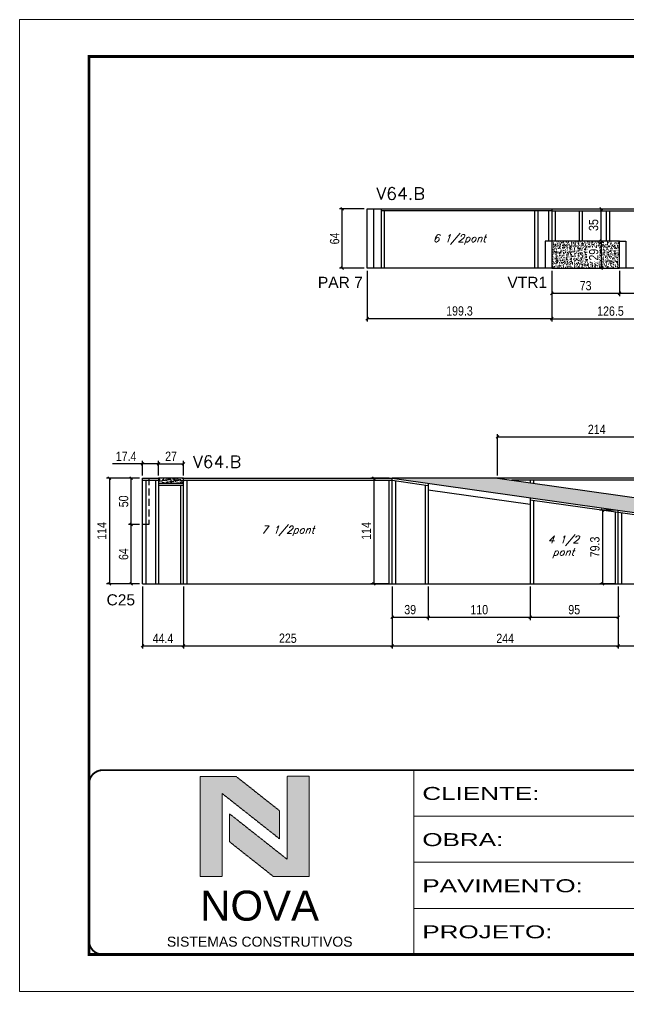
# Model space of a CAD drawing. Extents: x 0 to 6325, y 5574 to 19307.
# Drawn here: x 1585 to 2242, y 7871 to 8921 of the extents above; entities that cross this region are included whole.
import ezdxf

# ---------------------------------------------------------------- set-up
doc = ezdxf.new("R2010")
doc.units = 0
doc.linetypes.add('CONTINUO', pattern=[0])
doc.linetypes.add('DASHED', pattern=[0.75, 0.5, -0.25])
for name, color, linetype in [('1', 1, 'Continuous'), ('5', 5, 'Continuous'), ('COTA', 241, 'Continuous'), ('Painéis', 200, 'Continuous'), ('SARR_2.2x7', 40, 'Continuous'), ('SARR_3.5x7', 81, 'Continuous'), ('texto', 7, 'Continuous')]:
    doc.layers.add(name, color=color, linetype=linetype)
for name, color, linetype, lineweight in [('CARIMBO-LEGENDA', 75, 'Continuous', 15), ('Folhas', 255, 'Continuous', 9), ('SARRAFO DE PRESSAO', 251, 'DASHED', 9), ('Texto Seção', 7, 'Continuous', 15)]:
    doc.layers.add(name, color=color, linetype=linetype, lineweight=lineweight)
doc.styles.add('arial', font='arial.ttf')
doc.styles.add('COTA TECNICA', font='techl___.ttf', dxfattribs={"height": 10})
doc.styles.add('REGUA-120', font='ROMANS.shx', dxfattribs={"height": 15})
doc.styles.add('Romans', font='romans.shx')
doc.styles.get("Standard").update_dxf_attribs({"font": 'arial.ttf'})
doc.styles.add('Tecnologia', font='')
doc.styles.get('Tecnologia').set_extended_font_data('Forgotten Futurist')
doc.dimstyles.new('PAINEL', dxfattribs={"dimtxt": 10, "dimasz": 3, "dimexe": 3, "dimexo": 3, "dimgap": 3, "dimtad": 1, "dimdec": 1, "dimzin": 12, "dimdsep": 46, "dimtxsty": 'COTA TECNICA', "dimblk1": 'OBLIQUE', "dimblk2": 'OBLIQUE', "dimsah": 1, "dimcen": 0.9, "dimclrd": 4, "dimclre": 4, "dimclrt": 240, "dimadec": 1, "dimazin": 3, "dimtfac": 1, "dimtdec": 1, "dimtmove": 0, "dimatfit": 3, "dimfxl": 1, "dimtolj": 1, "dimtzin": 12, "dimarcsym": 0})
pattern_1 = [(50, (-1585, 1148.575), (5.46554, -0.4781726), [0.5715, -6.2865]), (355, (-1585, 1148.575), (-1.0573026, 5.7317054), [0.4572, -5.0292175]), (100.451445, (-1584.5445, 1148.535), (4.4082374, 5.2535326), [0.4857003, -5.3427073]), (46.1842, (-1585, 1150.099), (8.132371, -1.26127), [0.85725, -9.42975]), (96.63556, (-1584.322, 1149.994), (7.122124, 7.422784), [0.728551, -8.014068]), (351.18415, (-1585, 1150.099), (7.122124, 7.422784), [0.685799, -7.543792]), (21, (-1584.238, 1149.718), (4.5484317, -3.067956), [0.5715, -6.2865]), (326, (-1584.238, 1149.718), (1.854061, 5.525639), [0.4572, -5.0292]), (71.451445, (-1583.859, 1149.4624), (6.4024926, 2.457683), [0.4857003, -5.342698]), (37.5, (-1585, 1148.5751), (0.0926581, 2.53665117), [0, -4.96824, 0, -5.1054, 0, -5.04825]), (7.5, (-1585, 1148.575), (2.0045899, 3.00541724), [0, -2.91084, 0, -4.85394, 0, -1.92405]), (327.5, (-1586.6993, 1148.5751), (4.06771786, -0.1718623), [0, -1.905, 0, -5.9436, 0, -7.8867]), (317.5, (-1587.4613, 1148.575), (4.4438754, 0.7627947), [0, -2.4765, 0, -3.94716, 0, -5.6007])]

# ---------------------------------------------------------------- blocks, each defined once
blk = doc.blocks.new('A$C64660E27')
at = {"layer": 'COTA', "true_color": 0x1a1a1a}
h = blk.add_hatch(color=250, dxfattribs=at)
h.dxf.hatch_style = 1
h.paths.add_polyline_path([(185.4, -11.6), (142.4, -11.6), (142.4, -131.6), (168.8, -131.6), (168.8, -32.2), (237.7, -86.7), (237.7, -53)])
at = {"layer": 'COTA'}
h = blk.add_hatch(color=20, dxfattribs=at)
h.dxf.hatch_style = 1
h.paths.add_polyline_path([(273, -11.4), (246.6, -11.4), (246.6, -111.1), (177.7, -56.6), (177.7, -90.2), (230, -131.6), (273, -131.6)])
for p, q in [((142.4, -131.6), (142.4, -11.6)), ((142.4, -11.6), (185.4, -11.6)), ((185.4, -11.6), (237.7, -53)), ((273, -11.4), (246.6, -11.4)), ((246.6, -111.1), (246.6, -11.4)), ((273, -11.4), (273, -131.6)), ((168.8, -32.2), (237.7, -86.7)), ((168.8, -131.6), (168.8, -32.2)), ((246.6, -111.1), (177.7, -56.6)), ((177.7, -90.2), (177.7, -56.6)), ((237.7, -86.7), (237.7, -53)), ((230, -131.6), (177.7, -90.2)), ((142.4, -131.6), (168.8, -131.6)), ((273, -131.6), (230, -131.6))]:
    blk.add_line(p, q)
at = {"layer": 'CARIMBO-LEGENDA', "color": 7, "linetype": 'Continuous', "ltscale": 100, "style": 'arial'}
blk.add_text('NOVA', height=36, dxfattribs=at).set_placement((142.4, -184.8))
at = {"layer": 'CARIMBO-LEGENDA', "color": 7, "linetype": 'Continuous', "style": 'arial'}
blk.add_text('SISTEMAS CONSTRUTIVOS', height=12, dxfattribs=at).set_placement((102.5, -216))
blk = doc.blocks.new('9999999999')
at = {"color": 30, "linetype": 'CONTINUO'}
for p, q in [((98564.6, 34230.2), (98564.6, 34429.4)), ((98564.6, 34379.6), (99584, 34379.6)), ((98564.6, 34329.8), (99488, 34329.8)), ((98564.6, 34280), (99488, 34280))]:
    blk.add_line(p, q, dxfattribs=at)
at = {"color": 30, "linetype": 'CONTINUO', "const_width": 2}
blk.add_lwpolyline([(99584, 34230.2), (99584, 34414.4, 0.414214), (99569, 34429.4), (98229, 34429.4, 0.414214), (98214, 34414.4), (98214, 34245.2, 0.414214), (98229, 34230.2), (99584, 34230.2)], format="xyb", dxfattribs=at)
at = {"layer": 'Folhas'}
blk.add_lwpolyline([(98139, 34190.2), (99624, 34190.2), (99624, 35240.2), (98139, 35240.2)], close=True, dxfattribs=at)
at = {"layer": 'Folhas', "color": 30, "const_width": 3}
blk.add_lwpolyline([(98214, 34230.2), (99584, 34230.2), (99584, 35200.2), (98214, 35200.2)], close=True, dxfattribs=at)
at = {"xscale": 0.9, "yscale": 0.9, "zscale": 0.9}
blk.add_blockref('A$C64660E27', (98205.8, 34433.1), dxfattribs=at)
at = {"layer": 'Folhas', "color": 7, "style": 'Tecnologia', "width": 1.5}
for s, p in [('CLIENTE:', (98573.7, 34397.2)), ('OBRA:', (98573.7, 34347.3)), ('PAVIMENTO:', (98573.7, 34297.5)), ('PROJETO:', (98573.7, 34247.7))]:
    blk.add_text(s, height=14, dxfattribs=at).set_placement(p)
blk = doc.blocks.new('_Oblique')
at = {"layer": '1', "color": 0, "lineweight": -2}
blk.add_line((-0.5, -0.5), (0.5, 0.5), dxfattribs=at)
blk = doc.blocks.new('*D4534')
at = {"layer": 'COTA', "color": 4, "lineweight": -2, "transparency": 16777216}
for p, q in [((1957.1, 8716.8), (1930.2, 8716.8)), ((1933.2, 8652.8), (1933.2, 8716.8)), ((1957.1, 8652.8), (1930.2, 8652.8))]:
    blk.add_line(p, q, dxfattribs=at)
at = {"layer": 'Defpoints', "color": 0, "transparency": 16777216}
for p in [(1933.2, 8716.8), (1960.1, 8716.8), (1960.1, 8652.8)]:
    blk.add_point(p, dxfattribs=at)
at = {"layer": 'COTA', "color": 4, "lineweight": -2, "transparency": 16777216, "xscale": 3, "yscale": 3, "zscale": 3}
for p, rotation in [((1933.2, 8716.8), 90), ((1933.2, 8652.8), 270)]:
    blk.add_blockref('_Oblique', p, dxfattribs=dict(at, rotation=rotation))
at = {"layer": 'COTA', "color": 240, "transparency": 16777216, "insert": (1925.1, 8684.8), "char_height": 10, "attachment_point": 5, "rotation": 90, "style": 'COTA TECNICA'}
blk.add_mtext('\\A1;64', dxfattribs=at)
blk = doc.blocks.new('*D3485')
at = {"layer": 'COTA', "color": 4, "lineweight": -2, "transparency": 16777216}
for p, q in [((1960.1, 8649.8), (1960.1, 8595.2)), ((2159.4, 8649.8), (2159.4, 8595.2)), ((2159.4, 8598.2), (1960.1, 8598.2))]:
    blk.add_line(p, q, dxfattribs=at)
at = {"layer": 'Defpoints', "color": 0, "transparency": 16777216}
for p in [(1960.1, 8652.8), (2159.4, 8652.8), (1960.1, 8598.2)]:
    blk.add_point(p, dxfattribs=at)
at = {"layer": 'COTA', "color": 4, "lineweight": -2, "transparency": 16777216, "xscale": 3, "yscale": 3, "zscale": 3, "rotation": 180}
blk.add_blockref('_Oblique', (1960.1, 8598.2), dxfattribs=at)
at = {"layer": 'COTA', "color": 4, "lineweight": -2, "transparency": 16777216, "xscale": 3, "yscale": 3, "zscale": 3}
blk.add_blockref('_Oblique', (2159.4, 8598.2), dxfattribs=at)
at = {"layer": 'COTA', "color": 240, "transparency": 16777216, "insert": (2059.8, 8606.5), "char_height": 10, "attachment_point": 5, "style": 'COTA TECNICA'}
blk.add_mtext('\\A1;199.3', dxfattribs=at)
blk = doc.blocks.new('*D3486')
at = {"layer": 'COTA', "color": 4, "lineweight": -2, "transparency": 16777216}
for p, q in [((1714.7, 8375.9), (1702.5, 8375.9)), ((1705.5, 8311.9), (1705.5, 8375.9)), ((1714.7, 8311.9), (1702.5, 8311.9))]:
    blk.add_line(p, q, dxfattribs=at)
at = {"layer": 'Defpoints', "color": 0, "transparency": 16777216}
for p in [(1705.5, 8375.9), (1717.7, 8375.9), (1717.7, 8311.9)]:
    blk.add_point(p, dxfattribs=at)
at = {"layer": 'COTA', "color": 4, "lineweight": -2, "transparency": 16777216, "xscale": 3, "yscale": 3, "zscale": 3}
for p, rotation in [((1705.5, 8375.9), 90), ((1705.5, 8311.9), 270)]:
    blk.add_blockref('_Oblique', p, dxfattribs=dict(at, rotation=rotation))
at = {"layer": 'COTA', "color": 240, "transparency": 16777216, "insert": (1697.4, 8343.9), "char_height": 10, "attachment_point": 5, "rotation": 90, "style": 'COTA TECNICA'}
blk.add_mtext('\\A1;64', dxfattribs=at)
blk = doc.blocks.new('*D4518')
at = {"layer": 'COTA', "color": 4, "lineweight": -2, "transparency": 16777216}
for p, q in [((1714.7, 8425.9), (1702.5, 8425.9)), ((1705.5, 8375.9), (1705.5, 8425.9)), ((1714.7, 8375.9), (1702.5, 8375.9))]:
    blk.add_line(p, q, dxfattribs=at)
at = {"layer": 'Defpoints', "color": 0, "transparency": 16777216}
for p in [(1705.5, 8425.9), (1717.7, 8425.9), (1717.7, 8375.9)]:
    blk.add_point(p, dxfattribs=at)
at = {"layer": 'COTA', "color": 4, "lineweight": -2, "transparency": 16777216, "xscale": 3, "yscale": 3, "zscale": 3}
for p, rotation in [((1705.5, 8425.9), 90), ((1705.5, 8375.9), 270)]:
    blk.add_blockref('_Oblique', p, dxfattribs=dict(at, rotation=rotation))
at = {"layer": 'COTA', "color": 240, "transparency": 16777216, "insert": (1697.4, 8400.9), "char_height": 10, "attachment_point": 5, "rotation": 90, "style": 'COTA TECNICA'}
blk.add_mtext('\\A1;50', dxfattribs=at)
blk = doc.blocks.new('*D4519')
at = {"layer": 'COTA', "color": 4, "lineweight": -2, "transparency": 16777216}
for p, q in [((1714.7, 8425.9), (1679, 8425.9)), ((1682, 8425.9), (1682, 8311.9)), ((1714.7, 8311.9), (1679, 8311.9))]:
    blk.add_line(p, q, dxfattribs=at)
at = {"layer": 'Defpoints', "color": 0, "transparency": 16777216}
for p in [(1717.7, 8425.9), (1682, 8311.9), (1717.7, 8311.9)]:
    blk.add_point(p, dxfattribs=at)
at = {"layer": 'COTA', "color": 4, "lineweight": -2, "transparency": 16777216, "xscale": 3, "yscale": 3, "zscale": 3}
for p, rotation in [((1682, 8425.9), 90), ((1682, 8311.9), 270)]:
    blk.add_blockref('_Oblique', p, dxfattribs=dict(at, rotation=rotation))
at = {"layer": 'COTA', "color": 240, "transparency": 16777216, "insert": (1673.9, 8368.9), "char_height": 10, "attachment_point": 5, "rotation": 90, "style": 'COTA TECNICA'}
blk.add_mtext('\\A1;114', dxfattribs=at)
blk = doc.blocks.new('*D4520')
at = {"layer": 'COTA', "color": 4, "lineweight": -2, "transparency": 16777216}
for p, q in [((1717.7, 8308.9), (1717.7, 8241.9)), ((1762.1, 8308.9), (1762.1, 8241.9)), ((1717.7, 8244.9), (1762.1, 8244.9))]:
    blk.add_line(p, q, dxfattribs=at)
at = {"layer": 'Defpoints', "color": 0, "transparency": 16777216}
for p in [(1717.7, 8311.9), (1762.1, 8311.9), (1762.1, 8244.9)]:
    blk.add_point(p, dxfattribs=at)
at = {"layer": 'COTA', "color": 4, "lineweight": -2, "transparency": 16777216, "xscale": 3, "yscale": 3, "zscale": 3, "rotation": 180}
blk.add_blockref('_Oblique', (1717.7, 8244.9), dxfattribs=at)
at = {"layer": 'COTA', "color": 4, "lineweight": -2, "transparency": 16777216, "xscale": 3, "yscale": 3, "zscale": 3}
blk.add_blockref('_Oblique', (1762.1, 8244.9), dxfattribs=at)
at = {"layer": 'COTA', "color": 240, "transparency": 16777216, "insert": (1739.9, 8252.9), "char_height": 10, "attachment_point": 5, "style": 'COTA TECNICA'}
blk.add_mtext('\\A1;44.4', dxfattribs=at)
blk = doc.blocks.new('*D4521')
at = {"layer": 'COTA', "color": 4, "lineweight": -2, "transparency": 16777216}
for p, q in [((1762.1, 8308.9), (1762.1, 8241.9)), ((1987.1, 8308.9), (1987.1, 8241.9)), ((1762.1, 8244.9), (1987.1, 8244.9))]:
    blk.add_line(p, q, dxfattribs=at)
at = {"layer": 'Defpoints', "color": 0, "transparency": 16777216}
for p in [(1762.1, 8311.9), (1987.1, 8311.9), (1987.1, 8244.9)]:
    blk.add_point(p, dxfattribs=at)
at = {"layer": 'COTA', "color": 4, "lineweight": -2, "transparency": 16777216, "xscale": 3, "yscale": 3, "zscale": 3, "rotation": 180}
blk.add_blockref('_Oblique', (1762.1, 8244.9), dxfattribs=at)
at = {"layer": 'COTA', "color": 4, "lineweight": -2, "transparency": 16777216, "xscale": 3, "yscale": 3, "zscale": 3}
blk.add_blockref('_Oblique', (1987.1, 8244.9), dxfattribs=at)
at = {"layer": 'COTA', "color": 240, "transparency": 16777216, "insert": (1874.6, 8253), "char_height": 10, "attachment_point": 5, "style": 'COTA TECNICA'}
blk.add_mtext('\\A1;225', dxfattribs=at)
blk = doc.blocks.new('*D4522')
at = {"layer": 'COTA', "color": 4, "lineweight": -2, "transparency": 16777216}
for p, q in [((1987.1, 8308.9), (1987.1, 8241.9)), ((2231.1, 8308.9), (2231.1, 8241.9)), ((1987.1, 8244.9), (2231.1, 8244.9))]:
    blk.add_line(p, q, dxfattribs=at)
at = {"layer": 'Defpoints', "color": 0, "transparency": 16777216}
for p in [(1987.1, 8311.9), (2231.1, 8311.9), (2231.1, 8244.9)]:
    blk.add_point(p, dxfattribs=at)
at = {"layer": 'COTA', "color": 4, "lineweight": -2, "transparency": 16777216, "xscale": 3, "yscale": 3, "zscale": 3, "rotation": 180}
blk.add_blockref('_Oblique', (1987.1, 8244.9), dxfattribs=at)
at = {"layer": 'COTA', "color": 4, "lineweight": -2, "transparency": 16777216, "xscale": 3, "yscale": 3, "zscale": 3}
blk.add_blockref('_Oblique', (2231.1, 8244.9), dxfattribs=at)
at = {"layer": 'COTA', "color": 240, "transparency": 16777216, "insert": (2109.1, 8252.9), "char_height": 10, "attachment_point": 5, "style": 'COTA TECNICA'}
blk.add_mtext('\\A1;244', dxfattribs=at)
blk = doc.blocks.new('*D4523')
at = {"layer": 'COTA', "color": 4, "lineweight": -2, "transparency": 16777216}
for p, q in [((2231.1, 8308.9), (2231.1, 8241.9)), ((2318.9, 8308.9), (2318.9, 8241.9)), ((2231.1, 8244.9), (2318.9, 8244.9))]:
    blk.add_line(p, q, dxfattribs=at)
at = {"layer": 'Defpoints', "color": 0, "transparency": 16777216}
for p in [(2231.1, 8311.9), (2318.9, 8311.9), (2318.9, 8244.9)]:
    blk.add_point(p, dxfattribs=at)
at = {"layer": 'COTA', "color": 4, "lineweight": -2, "transparency": 16777216, "xscale": 3, "yscale": 3, "zscale": 3, "rotation": 180}
blk.add_blockref('_Oblique', (2231.1, 8244.9), dxfattribs=at)
at = {"layer": 'COTA', "color": 4, "lineweight": -2, "transparency": 16777216, "xscale": 3, "yscale": 3, "zscale": 3}
blk.add_blockref('_Oblique', (2318.9, 8244.9), dxfattribs=at)
at = {"layer": 'COTA', "color": 240, "transparency": 16777216, "insert": (2275, 8253), "char_height": 10, "attachment_point": 5, "style": 'COTA TECNICA'}
blk.add_mtext('\\A1;87.7', dxfattribs=at)
blk = doc.blocks.new('*D4531')
at = {"layer": 'COTA', "color": 4, "lineweight": -2, "transparency": 16777216}
for p, q in [((1717.7, 8428.9), (1717.7, 8444.5)), ((1735.1, 8428.9), (1735.1, 8444.5)), ((1717.7, 8441.5), (1685.5, 8441.5)), ((1735.1, 8441.5), (1717.7, 8441.5))]:
    blk.add_line(p, q, dxfattribs=at)
at = {"layer": 'Defpoints', "color": 0, "transparency": 16777216}
for p in [(1717.7, 8441.5), (1717.7, 8425.9), (1735.1, 8425.9)]:
    blk.add_point(p, dxfattribs=at)
at = {"layer": 'COTA', "color": 4, "lineweight": -2, "transparency": 16777216, "xscale": 3, "yscale": 3, "zscale": 3, "rotation": 180}
blk.add_blockref('_Oblique', (1717.7, 8441.5), dxfattribs=at)
at = {"layer": 'COTA', "color": 4, "lineweight": -2, "transparency": 16777216, "xscale": 3, "yscale": 3, "zscale": 3}
blk.add_blockref('_Oblique', (1735.1, 8441.5), dxfattribs=at)
at = {"layer": 'COTA', "color": 240, "transparency": 16777216, "insert": (1700.1, 8449.6), "char_height": 10, "attachment_point": 5, "style": 'COTA TECNICA'}
blk.add_mtext('\\A1;17.4', dxfattribs=at)
blk = doc.blocks.new('*D4532')
at = {"layer": 'COTA', "color": 4, "lineweight": -2, "transparency": 16777216}
for p, q in [((1735.1, 8428.9), (1735.1, 8444.5)), ((1762.1, 8428.9), (1762.1, 8444.5)), ((1735.1, 8441.5), (1762.1, 8441.5))]:
    blk.add_line(p, q, dxfattribs=at)
at = {"layer": 'Defpoints', "color": 0, "transparency": 16777216}
for p in [(1762.1, 8441.5), (1735.1, 8425.9), (1762.1, 8425.9)]:
    blk.add_point(p, dxfattribs=at)
at = {"layer": 'COTA', "color": 4, "lineweight": -2, "transparency": 16777216, "xscale": 3, "yscale": 3, "zscale": 3, "rotation": 180}
blk.add_blockref('_Oblique', (1735.1, 8441.5), dxfattribs=at)
at = {"layer": 'COTA', "color": 4, "lineweight": -2, "transparency": 16777216, "xscale": 3, "yscale": 3, "zscale": 3}
blk.add_blockref('_Oblique', (1762.1, 8441.5), dxfattribs=at)
at = {"layer": 'COTA', "color": 240, "transparency": 16777216, "insert": (1748.6, 8449.6), "char_height": 10, "attachment_point": 5, "style": 'COTA TECNICA'}
blk.add_mtext('\\A1;27', dxfattribs=at)
blk = doc.blocks.new('*D4533')
at = {"layer": 'COTA', "color": 4, "lineweight": -2, "transparency": 16777216}
for p, q in [((1984.1, 8425.9), (1964.3, 8425.9)), ((1967.3, 8425.9), (1967.3, 8311.9)), ((1984.1, 8311.9), (1964.3, 8311.9))]:
    blk.add_line(p, q, dxfattribs=at)
at = {"layer": 'Defpoints', "color": 0, "transparency": 16777216}
for p in [(1987.1, 8425.9), (1967.3, 8311.9), (1987.1, 8311.9)]:
    blk.add_point(p, dxfattribs=at)
at = {"layer": 'COTA', "color": 4, "lineweight": -2, "transparency": 16777216, "xscale": 3, "yscale": 3, "zscale": 3}
for p, rotation in [((1967.3, 8425.9), 90), ((1967.3, 8311.9), 270)]:
    blk.add_blockref('_Oblique', p, dxfattribs=dict(at, rotation=rotation))
at = {"layer": 'COTA', "color": 240, "transparency": 16777216, "insert": (1959.2, 8368.9), "char_height": 10, "attachment_point": 5, "rotation": 90, "style": 'COTA TECNICA'}
blk.add_mtext('\\A1;114', dxfattribs=at)
blk = doc.blocks.new('*D4536')
at = {"layer": 'COTA', "color": 4, "lineweight": -2, "transparency": 16777216}
for p, q in [((2228.1, 8391.3), (2211.1, 8391.3)), ((2214.1, 8391.3), (2214.1, 8311.9)), ((2228.1, 8311.9), (2211.1, 8311.9))]:
    blk.add_line(p, q, dxfattribs=at)
at = {"layer": 'Defpoints', "color": 0, "transparency": 16777216}
for p in [(2231.1, 8391.3), (2214.1, 8311.9), (2231.1, 8311.9)]:
    blk.add_point(p, dxfattribs=at)
at = {"layer": 'COTA', "color": 4, "lineweight": -2, "transparency": 16777216, "xscale": 3, "yscale": 3, "zscale": 3}
for p, rotation in [((2214.1, 8391.3), 90), ((2214.1, 8311.9), 270)]:
    blk.add_blockref('_Oblique', p, dxfattribs=dict(at, rotation=rotation))
at = {"layer": 'COTA', "color": 240, "transparency": 16777216, "insert": (2205.9, 8351.6), "char_height": 10, "attachment_point": 5, "rotation": 90, "style": 'COTA TECNICA'}
blk.add_mtext('\\A1;79.3', dxfattribs=at)
blk = doc.blocks.new('*D3487')
at = {"layer": 'COTA', "color": 4, "lineweight": -2, "transparency": 16777216}
for p, q in [((1987.1, 8308.9), (1987.1, 8272.7)), ((2026.1, 8308.9), (2026.1, 8272.7)), ((1987.1, 8275.7), (2026.1, 8275.7))]:
    blk.add_line(p, q, dxfattribs=at)
at = {"layer": 'Defpoints', "color": 0, "transparency": 16777216}
for p in [(1987.1, 8311.9), (2026.1, 8311.9), (2026.1, 8275.7)]:
    blk.add_point(p, dxfattribs=at)
at = {"layer": 'COTA', "color": 4, "lineweight": -2, "transparency": 16777216, "xscale": 3, "yscale": 3, "zscale": 3, "rotation": 180}
blk.add_blockref('_Oblique', (1987.1, 8275.7), dxfattribs=at)
at = {"layer": 'COTA', "color": 4, "lineweight": -2, "transparency": 16777216, "xscale": 3, "yscale": 3, "zscale": 3}
blk.add_blockref('_Oblique', (2026.1, 8275.7), dxfattribs=at)
at = {"layer": 'COTA', "color": 240, "transparency": 16777216, "insert": (2006.6, 8283.9), "char_height": 10, "attachment_point": 5, "style": 'COTA TECNICA'}
blk.add_mtext('\\A1;39', dxfattribs=at)
blk = doc.blocks.new('*D4537')
at = {"layer": 'COTA', "color": 4, "lineweight": -2, "transparency": 16777216}
for p, q in [((2026.1, 8308.9), (2026.1, 8272.7)), ((2136.1, 8308.9), (2136.1, 8272.7)), ((2026.1, 8275.7), (2136.1, 8275.7))]:
    blk.add_line(p, q, dxfattribs=at)
at = {"layer": 'Defpoints', "color": 0, "transparency": 16777216}
for p in [(2026.1, 8311.9), (2136.1, 8311.9), (2136.1, 8275.7)]:
    blk.add_point(p, dxfattribs=at)
at = {"layer": 'COTA', "color": 4, "lineweight": -2, "transparency": 16777216, "xscale": 3, "yscale": 3, "zscale": 3, "rotation": 180}
blk.add_blockref('_Oblique', (2026.1, 8275.7), dxfattribs=at)
at = {"layer": 'COTA', "color": 4, "lineweight": -2, "transparency": 16777216, "xscale": 3, "yscale": 3, "zscale": 3}
blk.add_blockref('_Oblique', (2136.1, 8275.7), dxfattribs=at)
at = {"layer": 'COTA', "color": 240, "transparency": 16777216, "insert": (2081.1, 8283.8), "char_height": 10, "attachment_point": 5, "style": 'COTA TECNICA'}
blk.add_mtext('\\A1;110', dxfattribs=at)
blk = doc.blocks.new('*D4549')
at = {"layer": 'COTA', "color": 4, "lineweight": -2, "transparency": 16777216}
for p, q in [((2100.9, 8428.9), (2100.9, 8473.5)), ((2100.9, 8470.5), (2314.9, 8470.5)), ((2314.9, 8428.9), (2314.9, 8473.5))]:
    blk.add_line(p, q, dxfattribs=at)
at = {"layer": 'Defpoints', "color": 0, "transparency": 16777216}
for p in [(2314.9, 8470.5), (2100.9, 8425.9), (2314.9, 8425.9)]:
    blk.add_point(p, dxfattribs=at)
at = {"layer": 'COTA', "color": 4, "lineweight": -2, "transparency": 16777216, "xscale": 3, "yscale": 3, "zscale": 3, "rotation": 180}
blk.add_blockref('_Oblique', (2100.9, 8470.5), dxfattribs=at)
at = {"layer": 'COTA', "color": 4, "lineweight": -2, "transparency": 16777216, "xscale": 3, "yscale": 3, "zscale": 3}
blk.add_blockref('_Oblique', (2314.9, 8470.5), dxfattribs=at)
at = {"layer": 'COTA', "color": 240, "transparency": 16777216, "insert": (2207.9, 8478.6), "char_height": 10, "attachment_point": 5, "style": 'COTA TECNICA'}
blk.add_mtext('\\A1;214', dxfattribs=at)
blk = doc.blocks.new('*D3493')
at = {"layer": 'COTA', "color": 4, "lineweight": -2, "transparency": 16777216}
blk.add_line((2212.8, 8681.8), (2212.8, 8652.8), dxfattribs=at)
at = {"layer": 'Defpoints', "color": 0, "transparency": 16777216}
for p in [(2212.8, 8681.8), (2212.8, 8652.8), (2212.8, 8652.8)]:
    blk.add_point(p, dxfattribs=at)
at = {"layer": 'COTA', "color": 4, "lineweight": -2, "transparency": 16777216, "xscale": 3, "yscale": 3, "zscale": 3}
for p, rotation in [((2212.8, 8681.8), 90), ((2212.8, 8652.8), 270)]:
    blk.add_blockref('_Oblique', p, dxfattribs=dict(at, rotation=rotation))
at = {"layer": 'COTA', "color": 240, "transparency": 16777216, "insert": (2204.7, 8667.3), "char_height": 10, "attachment_point": 5, "rotation": 90, "style": 'COTA TECNICA', "bg_fill": 3, "box_fill_scale": 1.1, "bg_fill_color": 256, "bg_fill_true_color": 13158600, "bg_fill_transparency": 0}
blk.add_mtext('\\A1;29', dxfattribs=at)
blk = doc.blocks.new('*D4554')
at = {"layer": 'COTA', "color": 4, "lineweight": -2, "transparency": 16777216}
for p, q in [((2159.4, 8649.8), (2159.4, 8595.2)), ((2285.9, 8649.8), (2285.9, 8595.2)), ((2159.4, 8598.2), (2285.9, 8598.2))]:
    blk.add_line(p, q, dxfattribs=at)
at = {"layer": 'Defpoints', "color": 0, "transparency": 16777216}
for p in [(2159.4, 8652.8), (2285.9, 8652.8), (2285.9, 8598.2)]:
    blk.add_point(p, dxfattribs=at)
at = {"layer": 'COTA', "color": 4, "lineweight": -2, "transparency": 16777216, "xscale": 3, "yscale": 3, "zscale": 3, "rotation": 180}
blk.add_blockref('_Oblique', (2159.4, 8598.2), dxfattribs=at)
at = {"layer": 'COTA', "color": 4, "lineweight": -2, "transparency": 16777216, "xscale": 3, "yscale": 3, "zscale": 3}
blk.add_blockref('_Oblique', (2285.9, 8598.2), dxfattribs=at)
at = {"layer": 'COTA', "color": 240, "transparency": 16777216, "insert": (2222.7, 8606.3), "char_height": 10, "attachment_point": 5, "style": 'COTA TECNICA'}
blk.add_mtext('\\A1;126.5', dxfattribs=at)
blk = doc.blocks.new('*D4556')
at = {"layer": 'COTA', "color": 4, "lineweight": -2, "transparency": 16777216}
for p, q in [((2159.4, 8649.8), (2159.4, 8622.6)), ((2232.5, 8649.8), (2232.5, 8622.6)), ((2159.4, 8625.6), (2232.5, 8625.6))]:
    blk.add_line(p, q, dxfattribs=at)
at = {"layer": 'Defpoints', "color": 0, "transparency": 16777216}
for p in [(2159.4, 8652.8), (2232.5, 8652.8), (2232.5, 8625.6)]:
    blk.add_point(p, dxfattribs=at)
at = {"layer": 'COTA', "color": 4, "lineweight": -2, "transparency": 16777216, "xscale": 3, "yscale": 3, "zscale": 3, "rotation": 180}
blk.add_blockref('_Oblique', (2159.4, 8625.6), dxfattribs=at)
at = {"layer": 'COTA', "color": 4, "lineweight": -2, "transparency": 16777216, "xscale": 3, "yscale": 3, "zscale": 3}
blk.add_blockref('_Oblique', (2232.5, 8625.6), dxfattribs=at)
at = {"layer": 'COTA', "color": 240, "transparency": 16777216, "insert": (2195.9, 8633.8), "char_height": 10, "attachment_point": 5, "style": 'COTA TECNICA'}
blk.add_mtext('\\A1;73', dxfattribs=at)
blk = doc.blocks.new('*D4557')
at = {"layer": 'COTA', "color": 4, "lineweight": -2, "transparency": 16777216}
for p, q in [((2232.5, 8649.8), (2232.5, 8622.6)), ((2285.9, 8649.8), (2285.9, 8622.6)), ((2232.5, 8625.6), (2285.9, 8625.6))]:
    blk.add_line(p, q, dxfattribs=at)
at = {"layer": 'Defpoints', "color": 0, "transparency": 16777216}
for p in [(2232.5, 8652.8), (2285.9, 8652.8), (2285.9, 8625.6)]:
    blk.add_point(p, dxfattribs=at)
at = {"layer": 'COTA', "color": 4, "lineweight": -2, "transparency": 16777216, "xscale": 3, "yscale": 3, "zscale": 3, "rotation": 180}
blk.add_blockref('_Oblique', (2232.5, 8625.6), dxfattribs=at)
at = {"layer": 'COTA', "color": 4, "lineweight": -2, "transparency": 16777216, "xscale": 3, "yscale": 3, "zscale": 3}
blk.add_blockref('_Oblique', (2285.9, 8625.6), dxfattribs=at)
at = {"layer": 'COTA', "color": 240, "transparency": 16777216, "insert": (2259.2, 8633.8), "char_height": 10, "attachment_point": 5, "style": 'COTA TECNICA'}
blk.add_mtext('\\A1;53.5', dxfattribs=at)
blk = doc.blocks.new('*D2880')
at = {"layer": 'COTA', "color": 4, "lineweight": -2, "transparency": 16777216}
blk.add_line((2212.8, 8681.8), (2212.8, 8716.8), dxfattribs=at)
at = {"layer": 'Defpoints', "color": 0, "transparency": 16777216}
for p in [(2212.8, 8716.8), (2212.8, 8716.8), (2212.8, 8681.8)]:
    blk.add_point(p, dxfattribs=at)
at = {"layer": 'COTA', "color": 4, "lineweight": -2, "transparency": 16777216, "xscale": 3, "yscale": 3, "zscale": 3}
for p, rotation in [((2212.8, 8716.8), 90), ((2212.8, 8681.8), 270)]:
    blk.add_blockref('_Oblique', p, dxfattribs=dict(at, rotation=rotation))
at = {"layer": 'COTA', "color": 240, "transparency": 16777216, "insert": (2204.5, 8699.3), "char_height": 10, "attachment_point": 5, "rotation": 90, "style": 'COTA TECNICA'}
blk.add_mtext('\\A1;35', dxfattribs=at)
blk = doc.blocks.new('*D4029')
at = {"layer": 'COTA', "color": 4, "lineweight": -2, "transparency": 16777216}
for p, q in [((2136.1, 8308.9), (2136.1, 8272.7)), ((2231.1, 8308.9), (2231.1, 8272.7)), ((2136.1, 8275.7), (2231.1, 8275.7))]:
    blk.add_line(p, q, dxfattribs=at)
at = {"layer": 'Defpoints', "color": 0, "transparency": 16777216}
for p in [(2136.1, 8311.9), (2231.1, 8311.9), (2231.1, 8275.7)]:
    blk.add_point(p, dxfattribs=at)
at = {"layer": 'COTA', "color": 4, "lineweight": -2, "transparency": 16777216, "xscale": 3, "yscale": 3, "zscale": 3, "rotation": 180}
blk.add_blockref('_Oblique', (2136.1, 8275.7), dxfattribs=at)
at = {"layer": 'COTA', "color": 4, "lineweight": -2, "transparency": 16777216, "xscale": 3, "yscale": 3, "zscale": 3}
blk.add_blockref('_Oblique', (2231.1, 8275.7), dxfattribs=at)
at = {"layer": 'COTA', "color": 240, "transparency": 16777216, "insert": (2183.6, 8283.8), "char_height": 10, "attachment_point": 5, "style": 'COTA TECNICA'}
blk.add_mtext('\\A1;95', dxfattribs=at)

msp = doc.modelspace()

# ---------------------------------------------------------------- hatches: boundary and pattern name
at = {"layer": 'COTA'}
h = msp.add_hatch(dxfattribs=at)
h.set_pattern_fill('AR-CONC', color=256, scale=0.03)
h.set_pattern_definition(pattern_1)
h.paths.add_polyline_path([(2232.47, 8681.76), (2159.43, 8681.76), (2159.43, 8652.76), (2232.47, 8652.76)])
h = msp.add_hatch(dxfattribs=at)
h.set_pattern_fill('AR-CONC', color=256, scale=0.03)
h.set_pattern_definition(pattern_1)
h.paths.add_polyline_path([(1762.12, 8425.93), (1735.12, 8425.93), (1735.12, 8420.63), (1762.12, 8420.63)])
h = msp.add_hatch(dxfattribs=at)
h.set_pattern_fill('AR-CONC', color=256, scale=0.03)
h.set_pattern_definition([(50, (-1599.309, 1148.575), (5.46554, -0.4781726), [0.5715, -6.2865]), (355, (-1599.309, 1148.575), (-1.0573026, 5.7317054), [0.4572, -5.0292175]), (100.451445, (-1598.8534, 1148.535), (4.4082374, 5.2535326), [0.4857003, -5.3427073]), (46.1842, (-1599.309, 1150.099), (8.132371, -1.26127), [0.85725, -9.42975]), (96.63556, (-1598.631, 1149.994), (7.122124, 7.422784), [0.728551, -8.014068]), (351.18415, (-1599.309, 1150.099), (7.122124, 7.422784), [0.685799, -7.543792]), (21, (-1598.547, 1149.718), (4.5484317, -3.067956), [0.5715, -6.2865]), (326, (-1598.547, 1149.718), (1.854061, 5.525639), [0.4572, -5.0292]), (71.451445, (-1598.168, 1149.4624), (6.4024926, 2.457683), [0.4857003, -5.342698]), (37.5, (-1599.3088, 1148.5751), (0.0926581, 2.53665117), [0, -4.96824, 0, -5.1054, 0, -5.04825]), (7.5, (-1599.3088, 1148.575), (2.0045899, 3.00541724), [0, -2.91084, 0, -4.85394, 0, -1.92405]), (327.5, (-1601.008, 1148.5751), (4.06771786, -0.1718623), [0, -1.905, 0, -5.9436, 0, -7.8867]), (317.5, (-1601.77, 1148.575), (4.4438754, 0.7627947), [0, -2.4765, 0, -3.94716, 0, -5.6007])])
h.paths.add_polyline_path([(2318.86, 8379.21), (2590.86, 8360.17), (2590.86, 8311.93), (2692.89, 8311.93), (2692.89, 8344.93), (2956.69, 8344.93), (2956.69, 8311.93), (2979.69, 8311.93), (2979.69, 8375.93), (2956.69, 8375.93), (2956.69, 8360.93), (2659.89, 8360.93), (2659.89, 8329.93), (2637.89, 8329.93), (2637.89, 8360.93), (2617.86, 8360.93), (2617.86, 8375.93), (2594.86, 8375.93), (2314.86, 8395.53), (2100.89, 8425.93), (1987.14, 8425.93), (2291.86, 8382.64), (2291.86, 8341.53), (2318.86, 8341.53)])

# ---------------------------------------------------------------- linework, layer by layer
for p, q in [((2159.43, 8652.76), (2232.47, 8652.76)), ((1762.12, 8425.93), (1735.12, 8425.93)), ((2100.89, 8425.93), (1987.14, 8425.93))]:
    msp.add_line(p, q, dxfattribs=at)
at = {"layer": 'Painéis', "linetype": 'ByBlock'}
for p, q in [((1960.13, 8652.76), (1960.13, 8716.76)), ((1960.13, 8716.76), (2651.93, 8716.76)), ((2159.43, 8716.76), (2159.43, 8652.76)), ((2232.47, 8681.76), (2159.43, 8681.76)), ((2232.47, 8652.76), (2232.47, 8681.76)), ((2159.43, 8652.76), (1960.13, 8652.76)), ((2651.93, 8652.76), (2232.47, 8652.76)), ((1717.69, 8311.93), (1717.69, 8425.93)), ((1717.69, 8425.93), (1735.12, 8425.93)), ((1735.12, 8425.93), (1735.12, 8420.63)), ((1762.12, 8311.93), (1762.12, 8425.93)), ((1762.12, 8425.93), (1987.14, 8425.93)), ((1987.14, 8311.93), (1987.14, 8425.93)), ((1987.14, 8425.93), (2291.86, 8382.64)), ((2733.19, 8425.93), (2100.89, 8425.93)), ((2100.89, 8425.93), (2314.86, 8395.53)), ((1735.12, 8420.63), (1762.12, 8420.63)), ((2231.14, 8311.93), (2231.14, 8391.26)), ((1717.69, 8311.93), (2590.86, 8311.93))]:
    msp.add_line(p, q, dxfattribs=at)
at = {"layer": 'SARR_2.2x7', "linetype": 'Continuous'}
for p, q in [((1967.13, 8716.76), (1967.13, 8652.76)), ((2159.43, 8714.56), (1975.13, 8714.56)), ((2159.43, 8714.56), (2285.93, 8714.56)), ((2152.43, 8681.76), (2152.43, 8652.76)), ((2159.43, 8681.76), (2152.43, 8681.76)), ((2232.47, 8681.76), (2239.47, 8681.76)), ((2239.47, 8681.76), (2239.47, 8652.76)), ((1717.69, 8423.73), (1735.12, 8423.73)), ((1762.12, 8423.73), (1987.14, 8423.73)), ((1987.14, 8423.71), (2026.14, 8418.17)), ((2314.86, 8423.73), (2116.37, 8423.73)), ((1735.12, 8418.43), (1762.12, 8418.43)), ((2026.14, 8413.32), (2136.14, 8397.69)), ((2136.14, 8402.54), (2231.14, 8389.04)), ((2231.14, 8389.04), (2276.86, 8382.55))]:
    msp.add_line(p, q, dxfattribs=at)
at = {"layer": 'SARR_2.2x7', "linetype": 'DASHED', "ltscale": 15}
for p, q in [((1724.69, 8425.93), (1724.69, 8375.93)), ((1724.69, 8375.93), (1717.69, 8375.93))]:
    msp.add_line(p, q, dxfattribs=at)
at = {"layer": 'SARR_3.5x7'}
for p, q in [((1975.13, 8716.76), (1975.13, 8652.76)), ((1978.63, 8714.56), (1978.63, 8652.76)), ((2140.93, 8714.56), (2140.93, 8652.76)), ((2144.43, 8714.56), (2144.43, 8652.76)), ((2155.93, 8714.56), (2155.93, 8681.76)), ((2162.93, 8714.56), (2162.93, 8681.76)), ((2188.78, 8714.56), (2188.78, 8681.76)), ((2192.28, 8714.56), (2192.28, 8681.76)), ((2221.62, 8714.56), (2221.62, 8681.76)), ((1721.19, 8423.73), (1721.19, 8311.93)), ((1731.62, 8423.73), (1731.62, 8311.93)), ((1765.62, 8423.73), (1765.62, 8311.93)), ((1983.64, 8423.73), (1983.64, 8311.93)), ((1990.64, 8423.21), (1990.64, 8311.93)), ((2136.19, 8423.73), (2136.19, 8420.92)), ((2139.69, 8423.73), (2139.69, 8420.42)), ((1735.12, 8420.63), (1735.12, 8311.93)), ((1758.62, 8418.43), (1758.62, 8311.93)), ((2022.64, 8418.67), (2022.64, 8311.93)), ((2026.14, 8420.39), (2026.14, 8311.93)), ((2136.14, 8404.76), (2136.14, 8311.93)), ((2139.64, 8402.04), (2139.64, 8311.93)), ((2227.64, 8389.54), (2227.64, 8311.93)), ((2234.64, 8388.55), (2234.64, 8311.93))]:
    msp.add_line(p, q, dxfattribs=at)

# ---------------------------------------------------------------- block references
at = {"layer": 'SARRAFO DE PRESSAO', "color": 6, "linetype": 'ByBlock'}
msp.add_blockref('9999999999', (-96553.98, -26318.81), dxfattribs=at)

# ---------------------------------------------------------------- texts
at = {"layer": '5', "linetype": 'Continuous'}
for s, p in [('PAR 7', (1907.01, 8631.46)), ('VTR1', (2111.52, 8631.46)), ('C25', (1678.98, 8288.5))]:
    msp.add_text(s, height=12, rotation=0.00004, dxfattribs=at).set_placement(p)
at = {"layer": 'texto', "color": 2, "char_height": 8, "attachment_point": 5, "style": 'Romans'}
for s, insert in [('{\\Q19;\\C256;6 1/2pont}', (2059.78, 8683.66)), ('{\\Q19;\\C256;7 1/2pont}', (1874.63, 8368.93)), ('{\\Q19;\\C256;4 1/2\\Ppont}', (2171.95, 8351.6))]:
    msp.add_mtext(s, dxfattribs=dict(at, insert=insert))
at = {"layer": 'Texto Seção', "style": 'REGUA-120', "width": 1.05}
for p in [(1970.13, 8726.76), (1772.12, 8437.16)]:
    msp.add_text('V64.B', height=13, dxfattribs=at).set_placement(p)

# ---------------------------------------------------------------- dimensions: what is measured, and where the dimension line sits
at = {"layer": 'COTA'}
for base, p1, p2, picture, middle in [((1933.22, 8716.76), (1960.13, 8652.76), (1960.13, 8716.76), '*D4534', (1925.12, 8684.76)), ((1682.02, 8311.93), (1717.69, 8425.93), (1717.69, 8311.93), '*D4519', (1673.94, 8368.93)), ((1705.49, 8425.93), (1717.69, 8375.93), (1717.69, 8425.93), '*D4518', (1697.38, 8400.93)), ((1967.27, 8311.93), (1987.14, 8425.93), (1987.14, 8311.93), '*D4533', (1959.2, 8368.93)), ((2214.15, 8311.93), (2231.14, 8391.26), (2231.14, 8311.93), '*D4536', (2205.9, 8351.6)), ((1705.49, 8375.93), (1717.69, 8311.93), (1717.69, 8375.93), '*D3486', (1697.39, 8343.93))]:
    dim = msp.add_linear_dim(base=base, p1=p1, p2=p2, angle=90, dimstyle='PAINEL', dxfattribs=at)
    dim.commit()
    dim.dimension.update_dxf_attribs({"geometry": picture, "text_midpoint": middle})
for base, p1, p2, picture, middle in [((1960.13, 8598.23), (2159.43, 8652.76), (1960.13, 8652.76), '*D3485', (2059.78, 8606.48)), ((2285.93, 8625.57), (2232.47, 8652.76), (2285.93, 8652.76), '*D4557', (2259.2, 8633.79)), ((2314.86, 8470.49), (2100.89, 8425.93), (2314.86, 8425.93), '*D4549', (2207.87, 8478.56)), ((1717.69, 8441.53), (1735.12, 8425.93), (1717.69, 8425.93), '*D4531', (1700.08, 8449.61)), ((1762.12, 8441.53), (1735.12, 8425.93), (1762.12, 8425.93), '*D4532', (1748.62, 8449.61)), ((1762.12, 8244.87), (1717.69, 8311.93), (1762.12, 8311.93), '*D4520', (1739.91, 8252.95)), ((1987.14, 8244.87), (1762.12, 8311.93), (1987.14, 8311.93), '*D4521', (1874.63, 8252.98)), ((2231.14, 8244.87), (1987.14, 8311.93), (2231.14, 8311.93), '*D4522', (2109.14, 8252.95)), ((2026.14, 8275.68), (1987.14, 8311.93), (2026.14, 8311.93), '*D3487', (2006.64, 8283.93)), ((2136.14, 8275.68), (2026.14, 8311.93), (2136.14, 8311.93), '*D4537', (2081.14, 8283.78)), ((2231.14, 8275.68), (2136.14, 8311.93), (2231.14, 8311.93), '*D4029', (2183.64, 8283.82)), ((2318.86, 8244.87), (2231.14, 8311.93), (2318.86, 8311.93), '*D4523', (2275, 8252.97))]:
    dim = msp.add_linear_dim(base=base, p1=p1, p2=p2, dimstyle='PAINEL', dxfattribs=at)
    dim.commit()
    dim.dimension.update_dxf_attribs({"geometry": picture, "text_midpoint": middle})

# ---------------------------------------------------------------- next in the draw order: dimensions: what is measured, and where the dimension line sits
dim = msp.add_linear_dim(base=(2212.76, 8652.76), p1=(2212.76, 8681.76), p2=(2212.76, 8652.76), angle=90, dimstyle='PAINEL', override={"dimtfill": 1}, dxfattribs=at)
dim.commit()
dim.dimension.update_dxf_attribs({"geometry": '*D3493', "text_midpoint": (2204.68, 8667.26)})

# ---------------------------------------------------------------- next in the draw order: linework, layer by layer
at = {"layer": 'SARR_3.5x7'}
msp.add_line((2218.12, 8714.56), (2218.12, 8681.76), dxfattribs=at)

# ---------------------------------------------------------------- next in the draw order: dimensions: what is measured, and where the dimension line sits
at = {"layer": 'COTA'}
dim = msp.add_linear_dim(base=(2212.76, 8716.76), p1=(2212.76, 8681.76), p2=(2212.76, 8716.76), angle=90, dimstyle='PAINEL', dxfattribs=at)
dim.commit()
dim.dimension.update_dxf_attribs({"geometry": '*D2880', "text_midpoint": (2204.54, 8699.26)})
for base, p2, picture, middle in [((2285.93, 8598.23), (2285.93, 8652.76), '*D4554', (2222.68, 8606.34)), ((2232.47, 8625.57), (2232.47, 8652.76), '*D4556', (2195.95, 8633.79))]:
    dim = msp.add_linear_dim(base=base, p1=(2159.43, 8652.76), p2=p2, dimstyle='PAINEL', dxfattribs=at)
    dim.commit()
    dim.dimension.update_dxf_attribs({"geometry": picture, "text_midpoint": middle})

doc.saveas('drawing.dxf')
